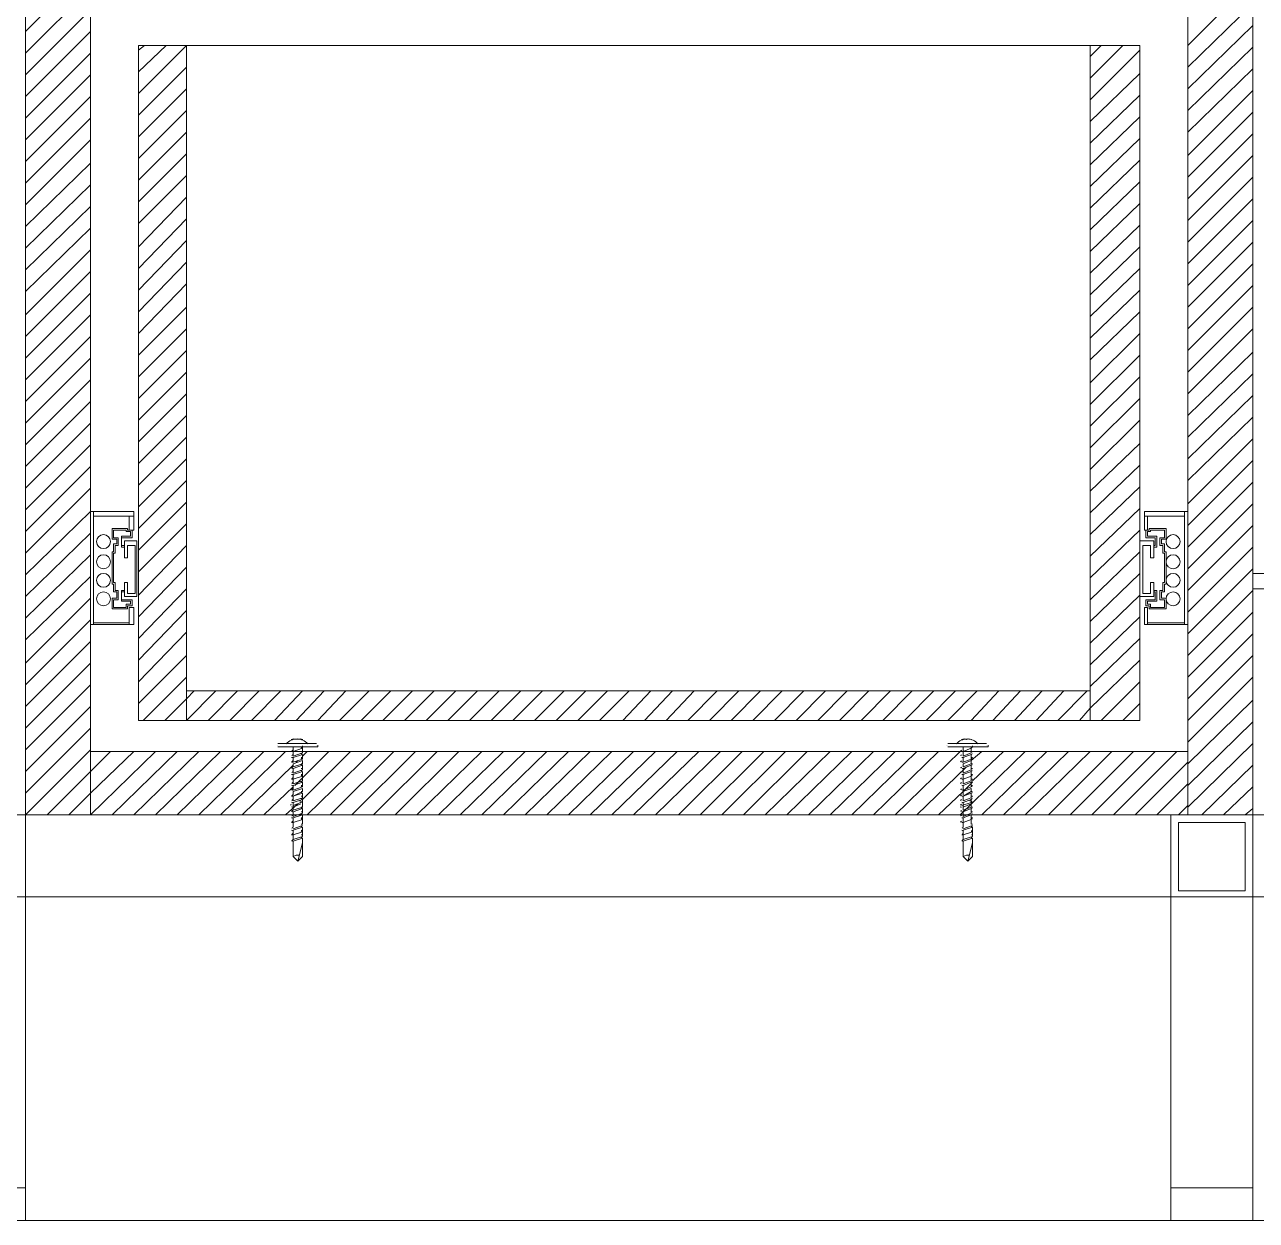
# Model space of a CAD drawing. Header units: inches. Extents: x 0.21 to 4.55, y 0.23 to 3.12.
# Drawn here: x 2.9919 to 3.373, y 0.8606 to 1.2304 of the extents above; entities that cross this region are included whole.
import ezdxf

# ---------------------------------------------------------------- set-up
doc = ezdxf.new("R2010")
doc.units = ezdxf.units.IN
doc.header["$MEASUREMENT"] = 0
for name, color, linetype in [('PDF_0', 7, 'Continuous'), ('PDF_1', 7, 'Continuous'), ('PDF_COTAS-01', 7, 'Continuous'), ('PDF_lineabase', 7, 'Continuous'), ('PDF_LINEAS COMPLEMENTARIAS', 7, 'Continuous'), ('PDF_PROYECCION 2', 7, 'Continuous')]:
    doc.layers.add(name, color=color, linetype=linetype)

msp = doc.modelspace()

# ---------------------------------------------------------------- linework, layer by layer
at = {"layer": 'PDF_0', "lineweight": 5}
for points in [[(2.966804400000001, 1.515561600000001), (2.966804400000001, 0.8605632000000003), (2.992180800000001, 0.8605632000000003), (2.992180800000001, 1.515561600000001)], [(3.371869200000001, 0.9606324000000004), (3.371869200000001, 0.9860088000000004), (3.371869200000001, 1.490185200000001)], [(3.0122904, 1.470075600000001), (3.0122904, 0.9860088000000004)], [(3.351759600000001, 0.9860088000000004), (3.351759600000001, 1.470075600000001)], [(3.041976000000001, 1.015215600000001), (3.041976000000001, 1.223972400000001), (3.027133200000001, 1.223972400000001), (3.027133200000001, 1.015215600000001), (3.336916800000001, 1.015215600000001), (3.336916800000001, 1.223972400000001), (3.321595200000001, 1.223972400000001)], [(3.321595200000001, 1.015215600000001), (3.321595200000001, 1.223972400000001), (3.041976000000001, 1.223972400000001)], [(3.041976000000001, 1.0243128), (3.321595200000001, 1.0243128)], [(3.0702252, 1.008033600000001), (3.082195200000001, 1.008033600000001)], [(3.082674000000001, 1.007554800000001), (3.082674000000001, 1.007076000000001), (3.0702252, 1.007076000000001)], [(3.0702252, 1.007554800000001), (3.0702252, 1.007554800000001)], [(3.0702252, 1.007554800000001), (3.0702252, 1.007554800000001)], [(3.0702252, 1.007554800000001), (3.0702252, 1.007554800000001)], [(3.075013200000001, 1.007076000000001), (3.075013200000001, 1.005639600000001), (3.075013200000001, 1.004203200000001)], [(3.077886, 1.007076000000001), (3.077886, 1.006597200000001), (3.077886, 1.005160800000001)], [(3.082195200000001, 1.007554800000001), (3.082195200000001, 1.007554800000001)], [(3.277066800000001, 1.007554800000001), (3.277066800000001, 1.007554800000001)], [(3.277545600000001, 1.008033600000001), (3.289515600000001, 1.008033600000001)], [(3.289994400000001, 1.007554800000001), (3.289994400000001, 1.007076000000001), (3.277545600000001, 1.007076000000001)], [(3.277545600000001, 1.007554800000001), (3.277545600000001, 1.007554800000001)], [(3.277545600000001, 1.007554800000001), (3.277545600000001, 1.007554800000001)], [(3.282333600000001, 1.007076000000001), (3.282333600000001, 1.005639600000001), (3.282333600000001, 1.004203200000001)], [(3.284727600000001, 1.007076000000001), (3.284727600000001, 1.006597200000001), (3.284727600000001, 1.005160800000001)], [(3.289515600000001, 1.007554800000001), (3.289515600000001, 1.007554800000001)], [(3.0122904, 1.005639600000001), (3.351759600000001, 1.005639600000001)], [(3.075013200000001, 1.003724400000001), (3.075013200000001, 1.002288000000001)], [(3.077886, 1.004682000000001), (3.077886, 1.003245600000001)], [(3.077886, 1.002766800000001), (3.077886, 1.001809200000001)], [(3.282333600000001, 1.003724400000001), (3.282333600000001, 1.002288000000001)], [(3.284727600000001, 1.004682000000001), (3.284727600000001, 1.003245600000001)], [(3.284727600000001, 1.002766800000001), (3.284727600000001, 1.001809200000001)], [(3.075013200000001, 1.001809200000001), (3.075013200000001, 1.000851600000001)], [(3.075013200000001, 1.000372800000001), (3.075013200000001, 0.9989364000000004)], [(3.075013200000001, 0.9955848000000004), (3.075013200000001, 0.9970212000000004), (3.075013200000001, 0.9984576000000004), (3.075013200000001, 0.9970212000000004)], [(3.077886, 1.001330400000001), (3.077886, 0.9998940000000004)], [(3.077886, 0.9965424000000004), (3.077886, 0.9979788000000004), (3.077886, 0.9994152000000004), (3.077886, 0.9979788000000004)], [(3.282333600000001, 1.001809200000001), (3.282333600000001, 1.000851600000001)], [(3.282333600000001, 1.000372800000001), (3.282333600000001, 0.9989364000000004)], [(3.282333600000001, 0.9955848000000004), (3.282333600000001, 0.9970212000000004), (3.282333600000001, 0.9984576000000004), (3.282333600000001, 0.9970212000000004)], [(3.284727600000001, 1.001330400000001), (3.284727600000001, 0.9998940000000004)], [(3.284727600000001, 0.9965424000000004), (3.284727600000001, 0.9979788000000004), (3.284727600000001, 0.9994152000000004), (3.284727600000001, 0.9979788000000004)], [(3.075013200000001, 0.9951060000000004), (3.075013200000001, 0.9936696000000004)], [(3.077886, 0.9960636000000004), (3.077886, 0.9946272000000004)], [(3.282333600000001, 0.9951060000000004), (3.282333600000001, 0.9936696000000004)], [(3.284727600000001, 0.9960636000000004), (3.284727600000001, 0.9946272000000004)], [(3.075013200000001, 0.9931908000000004), (3.075013200000001, 0.9922332000000004)], [(3.075013200000001, 0.9917544000000004), (3.075013200000001, 0.9903180000000004)], [(3.077886, 0.9941484000000004), (3.077886, 0.9931908000000004)], [(3.077886, 0.9927120000000004), (3.077886, 0.9912756000000004)], [(3.077886, 0.9907968000000004), (3.077886, 0.9893604000000004), (3.077886, 0.9884028000000004)], [(3.282333600000001, 0.9931908000000004), (3.282333600000001, 0.9922332000000004)], [(3.282333600000001, 0.9917544000000004), (3.282333600000001, 0.9903180000000004)], [(3.284727600000001, 0.9941484000000004), (3.284727600000001, 0.9931908000000004)], [(3.284727600000001, 0.9927120000000004), (3.284727600000001, 0.9912756000000004)], [(3.284727600000001, 0.9907968000000004), (3.284727600000001, 0.9893604000000004), (3.284727600000001, 0.9884028000000004)], [(3.075013200000001, 0.9898392000000004), (3.075013200000001, 0.9884028000000004), (3.075013200000001, 0.9874452000000004)], [(3.075013200000001, 0.9869664000000004), (3.075013200000001, 0.9855300000000004)], [(3.077886, 0.9879240000000004), (3.077886, 0.9864876000000004)], [(3.282333600000001, 0.9898392000000004), (3.282333600000001, 0.9884028000000004), (3.282333600000001, 0.9874452000000004)], [(3.282333600000001, 0.9869664000000004), (3.282333600000001, 0.9855300000000004)], [(3.284727600000001, 0.9879240000000004), (3.284727600000001, 0.9864876000000004)], [(2.992180800000001, 0.9860088000000004), (4.140822000000001, 0.9860088000000004)], [(3.075013200000001, 0.9850512000000003), (3.075013200000001, 0.9836148000000003), (3.075013200000001, 0.9821784000000003)], [(3.077886, 0.9860088000000004), (3.077886, 0.9845724000000003), (3.077886, 0.9831360000000003)], [(3.282333600000001, 0.9850512000000003), (3.282333600000001, 0.9836148000000003), (3.282333600000001, 0.9821784000000003)], [(3.284727600000001, 0.9860088000000004), (3.284727600000001, 0.9845724000000003), (3.284727600000001, 0.9831360000000003)], [(3.075013200000001, 0.9812208000000003), (3.075013200000001, 0.9797844000000004), (3.075013200000001, 0.9783480000000004)], [(3.077886, 0.9821784000000003), (3.077886, 0.9807420000000003), (3.077886, 0.9793056000000004)], [(3.282333600000001, 0.9812208000000003), (3.282333600000001, 0.9797844000000004), (3.282333600000001, 0.9783480000000004)], [(3.285206400000001, 0.9821784000000003), (3.285206400000001, 0.9807420000000003), (3.285206400000001, 0.9793056000000004)], [(3.075013200000001, 0.9778692000000004), (3.075013200000001, 0.9730812000000004)], [(3.077886, 0.9773904000000004), (3.076449600000001, 0.9716448000000004), (3.075013200000001, 0.9730812000000004), (3.0759708, 0.9735600000000004), (3.076928400000001, 0.9735600000000004)], [(3.077886, 0.9788268000000004), (3.077886, 0.9730812000000004), (3.076449600000001, 0.9716448000000004)], [(3.282333600000001, 0.9778692000000004), (3.282333600000001, 0.9730812000000004)], [(3.285206400000001, 0.9773904000000004), (3.283770000000001, 0.9716448000000004), (3.282333600000001, 0.9730812000000004), (3.283291200000001, 0.9735600000000004), (3.284248800000001, 0.9735600000000004)], [(3.285206400000001, 0.9788268000000004), (3.285206400000001, 0.9730812000000004), (3.283770000000001, 0.9716448000000004)], [(2.992180800000001, 0.9606324000000004), (3.346492800000001, 0.9606324000000004), (3.346492800000001, 0.8605632000000003)], [(4.140822000000001, 0.9606324000000004), (3.371869200000001, 0.9606324000000004), (3.371869200000001, 0.8605632000000003)], [(2.966804400000001, 0.8706180000000003), (2.992180800000001, 0.8706180000000003)], [(3.346492800000001, 0.8706180000000003), (3.371869200000001, 0.8706180000000003)], [(4.249988400000001, 0.8605632000000003), (2.8140672, 0.8605632000000003)]]:
    msp.add_lwpolyline(points, dxfattribs=at)
for centre, radius, start, end in [((3.076210197505387, 1.004921396441948), 0.00454860355811469, 42.37974641522968, 137.6202535830905), ((3.283530597505193, 1.004921396441359), 0.004548603558655563, 42.37974641906949, 137.6202535841435)]:
    msp.add_arc(centre, radius, start, end, dxfattribs=at)
at = {"layer": 'PDF_1', "lineweight": 5}
for points in [[(3.075013200000001, 1.007076000000001), (3.075013200000001, 1.007076000000001)], [(3.075013200000001, 1.007076000000001), (3.075013200000001, 1.007076000000001)], [(3.075013200000001, 1.007076000000001), (3.075013200000001, 1.007076000000001)], [(3.075013200000001, 1.005639600000001), (3.077886, 1.006597200000001), (3.075013200000001, 1.005639600000001)], [(3.282333600000001, 1.007076000000001), (3.282333600000001, 1.007076000000001)], [(3.282333600000001, 1.007076000000001), (3.282333600000001, 1.007076000000001)], [(3.282333600000001, 1.007076000000001), (3.282333600000001, 1.007076000000001)], [(3.282333600000001, 1.005639600000001), (3.284727600000001, 1.006597200000001), (3.282333600000001, 1.005639600000001)], [(3.074534400000001, 1.005639600000001), (3.074534400000001, 1.005639600000001)], [(3.074534400000001, 1.003724400000001), (3.074534400000001, 1.003724400000001)], [(3.074534400000001, 1.002288000000001), (3.074534400000001, 1.002288000000001)], [(3.077886, 1.005160800000001), (3.075013200000001, 1.004203200000001)], [(3.075013200000001, 1.001809200000001), (3.077886, 1.002766800000001)], [(3.077886, 1.005160800000001), (3.077886, 1.005160800000001)], [(3.077886, 1.003245600000001), (3.077886, 1.003245600000001)], [(3.281854800000001, 1.005639600000001), (3.281854800000001, 1.005639600000001)], [(3.281854800000001, 1.003724400000001), (3.281854800000001, 1.003724400000001)], [(3.281854800000001, 1.002288000000001), (3.281854800000001, 1.002288000000001)], [(3.284727600000001, 1.005160800000001), (3.282333600000001, 1.004203200000001)], [(3.282333600000001, 1.001809200000001), (3.284727600000001, 1.002766800000001)], [(3.285206400000001, 1.005160800000001), (3.285206400000001, 1.005160800000001)], [(3.285206400000001, 1.003245600000001), (3.285206400000001, 1.003245600000001)], [(3.074534400000001, 1.000372800000001), (3.074534400000001, 1.000372800000001)], [(3.074534400000001, 0.9984576000000004), (3.074534400000001, 0.9984576000000004)], [(3.074534400000001, 0.9984576000000004), (3.074534400000001, 0.9984576000000004)], [(3.077886, 1.001330400000001), (3.077886, 1.001330400000001)], [(3.077886, 0.9998940000000004), (3.077886, 0.9998940000000004)], [(3.077886, 0.9998940000000004), (3.077886, 0.9998940000000004)], [(3.281854800000001, 1.000372800000001), (3.281854800000001, 1.000372800000001)], [(3.281854800000001, 0.9984576000000004), (3.281854800000001, 0.9984576000000004)], [(3.281854800000001, 0.9984576000000004), (3.281854800000001, 0.9984576000000004)], [(3.285206400000001, 1.001330400000001), (3.285206400000001, 1.001330400000001)], [(3.285206400000001, 0.9998940000000004), (3.285206400000001, 0.9998940000000004)], [(3.285206400000001, 0.9998940000000004), (3.285206400000001, 0.9998940000000004)], [(3.074534400000001, 0.9970212000000004), (3.074534400000001, 0.9970212000000004)], [(3.074534400000001, 0.9951060000000004), (3.074534400000001, 0.9951060000000004)], [(3.075013200000001, 0.9970212000000004), (3.077886, 0.9979788000000004), (3.075013200000001, 0.9970212000000004)], [(3.077886, 0.9965424000000004), (3.075013200000001, 0.9955848000000004)], [(3.077886, 0.9979788000000004), (3.077886, 0.9979788000000004)], [(3.077886, 0.9965424000000004), (3.077886, 0.9965424000000004)], [(3.077886, 0.9946272000000004), (3.077886, 0.9946272000000004)], [(3.281854800000001, 0.9970212000000004), (3.281854800000001, 0.9970212000000004)], [(3.281854800000001, 0.9951060000000004), (3.281854800000001, 0.9951060000000004)], [(3.282333600000001, 0.9970212000000004), (3.284727600000001, 0.9979788000000004), (3.282333600000001, 0.9970212000000004)], [(3.284727600000001, 0.9965424000000004), (3.282333600000001, 0.9955848000000004)], [(3.285206400000001, 0.9979788000000004), (3.285206400000001, 0.9979788000000004)], [(3.285206400000001, 0.9965424000000004), (3.285206400000001, 0.9965424000000004)], [(3.285206400000001, 0.9946272000000004), (3.285206400000001, 0.9946272000000004)], [(3.074534400000001, 0.9936696000000004), (3.074534400000001, 0.9936696000000004)], [(3.074534400000001, 0.9917544000000004), (3.074534400000001, 0.9917544000000004)], [(3.075013200000001, 0.9931908000000004), (3.077886, 0.9941484000000004)], [(3.077886, 0.9912756000000004), (3.075013200000001, 0.9903180000000004)], [(3.077886, 0.9927120000000004), (3.077886, 0.9927120000000004)], [(3.077886, 0.9912756000000004), (3.077886, 0.9912756000000004)], [(3.281854800000001, 0.9936696000000004), (3.281854800000001, 0.9936696000000004)], [(3.281854800000001, 0.9917544000000004), (3.281854800000001, 0.9917544000000004)], [(3.282333600000001, 0.9931908000000004), (3.284727600000001, 0.9941484000000004)], [(3.284727600000001, 0.9912756000000004), (3.282333600000001, 0.9903180000000004)], [(3.285206400000001, 0.9927120000000004), (3.285206400000001, 0.9927120000000004)], [(3.285206400000001, 0.9912756000000004), (3.285206400000001, 0.9912756000000004)], [(3.074534400000001, 0.9898392000000004), (3.074534400000001, 0.9898392000000004)], [(3.074534400000001, 0.9888816000000004), (3.074534400000001, 0.9888816000000004)], [(3.074534400000001, 0.9869664000000004), (3.074534400000001, 0.9869664000000004)], [(3.077886, 0.9898392000000004), (3.077886, 0.9898392000000004)], [(3.077886, 0.9879240000000004), (3.077886, 0.9879240000000004)], [(3.281854800000001, 0.9898392000000004), (3.281854800000001, 0.9898392000000004)], [(3.281854800000001, 0.9888816000000004), (3.281854800000001, 0.9888816000000004)], [(3.281854800000001, 0.9869664000000004), (3.281854800000001, 0.9869664000000004)], [(3.282333600000001, 0.9884028000000004), (3.284727600000001, 0.9893604000000004)], [(3.285206400000001, 0.9898392000000004), (3.285206400000001, 0.9898392000000004)], [(3.285206400000001, 0.9879240000000004), (3.285206400000001, 0.9879240000000004)], [(3.074534400000001, 0.9850512000000003), (3.074534400000001, 0.9850512000000003)], [(3.074534400000001, 0.9836148000000003), (3.074534400000001, 0.9836148000000003)], [(3.077886, 0.9864876000000004), (3.075013200000001, 0.9855300000000004)], [(3.075013200000001, 0.9836148000000003), (3.077886, 0.9845724000000003), (3.075013200000001, 0.9836148000000003)], [(3.077886, 0.9864876000000004), (3.077886, 0.9864876000000004)], [(3.077886, 0.9845724000000003), (3.077886, 0.9845724000000003)], [(3.281854800000001, 0.9850512000000003), (3.281854800000001, 0.9850512000000003)], [(3.281854800000001, 0.9836148000000003), (3.281854800000001, 0.9836148000000003)], [(3.284727600000001, 0.9864876000000004), (3.282333600000001, 0.9855300000000004)], [(3.282333600000001, 0.9836148000000003), (3.284727600000001, 0.9845724000000003), (3.282333600000001, 0.9836148000000003)], [(3.285206400000001, 0.9864876000000004), (3.285206400000001, 0.9864876000000004)], [(3.285206400000001, 0.9845724000000003), (3.285206400000001, 0.9845724000000003)], [(3.077886, 0.9826572000000003), (3.075013200000001, 0.9816996000000003)], [(3.075013200000001, 0.9812208000000003), (3.075013200000001, 0.9812208000000003)], [(3.075013200000001, 0.9797844000000004), (3.077886, 0.9807420000000003), (3.075013200000001, 0.9797844000000004)], [(3.075013200000001, 0.9797844000000004), (3.075013200000001, 0.9797844000000004)], [(3.077886, 0.9826572000000003), (3.077886, 0.9826572000000003)], [(3.077886, 0.9807420000000003), (3.077886, 0.9807420000000003)], [(3.077886, 0.9793056000000004), (3.077886, 0.9793056000000004)], [(3.281854800000001, 0.9812208000000003), (3.281854800000001, 0.9812208000000003)], [(3.281854800000001, 0.9797844000000004), (3.281854800000001, 0.9797844000000004)], [(3.285206400000001, 0.9826572000000003), (3.282333600000001, 0.9816996000000003)], [(3.282333600000001, 0.9797844000000004), (3.285206400000001, 0.9807420000000003), (3.282333600000001, 0.9797844000000004)], [(3.285206400000001, 0.9826572000000003), (3.285206400000001, 0.9826572000000003)], [(3.285206400000001, 0.9807420000000003), (3.285206400000001, 0.9807420000000003)], [(3.285206400000001, 0.9793056000000004), (3.285206400000001, 0.9793056000000004)], [(3.075013200000001, 0.9778692000000004), (3.075013200000001, 0.9778692000000004)], [(3.281854800000001, 0.9778692000000004), (3.281854800000001, 0.9778692000000004)]]:
    msp.add_lwpolyline(points, dxfattribs=at)
for points in [[(3.074520730260001, 1.003770465348, 0.1449943820013083), (3.075013200000001, 1.003724400000001), (3.077886, 1.004682000000001)], [(3.077886, 1.003245600000001), (3.075013200000001, 1.002288000000001, -0.1449943830602819), (3.074520730260001, 1.002334065348)], [(3.281841130260001, 1.003770465348, 0.1449943828278449), (3.282333600000001, 1.003724400000001), (3.284727600000001, 1.004682000000001, 0.1437283689716061), (3.285093273924203, 1.005013291295871)], [(3.285093273924145, 1.003576891295909, -0.1437283686077507), (3.284727600000001, 1.003245600000001), (3.282333600000001, 1.002288000000001, -0.1449943823709954), (3.281841130260001, 1.002334065348)], [(3.074520730260001, 1.000418865348, 0.1449943824510689), (3.075013200000001, 1.000372800000001), (3.077886, 1.001330400000001)], [(3.077492804652133, 1.001792537759401, -0.1449943814689386), (3.077886, 1.001809200000001), (3.075013200000001, 1.000851600000001, 0.1437283695604366), (3.074647526075744, 1.000520308704165)], [(3.281841130260001, 1.000418865348, 0.1449943817613353), (3.282333600000001, 1.000372800000001), (3.284727600000001, 1.001330400000001, 0.1437283696398159), (3.285093273923897, 1.001661691296067)], [(3.285220069740001, 1.001763134652, 0.1449943821581967), (3.284727600000001, 1.001809200000001), (3.282333600000001, 1.000851600000001)], [(3.074520730260001, 0.9951520653480004, 0.1449943822907771), (3.075013200000001, 0.9951060000000004), (3.077886, 0.9960636000000004)], [(3.077886, 0.9946272000000004), (3.075013200000001, 0.9936696000000004, -0.1449943818339496), (3.074520730260001, 0.9937156653480005)], [(3.281841130260001, 0.9951520653480004, 0.1449943816012893), (3.282333600000001, 0.9951060000000004), (3.284727600000001, 0.9960636000000004, 0.1437283698082389), (3.285093273923865, 0.9963948912960874)], [(3.285093273923809, 0.9949584912961231, -0.1437283694385623), (3.284727600000001, 0.9946272000000004), (3.282333600000001, 0.9936696000000004, -0.1449943811440213), (3.281841130260001, 0.9937156653480005)], [(3.074520730260001, 0.9898852653480004, 0.1449943821309161), (3.075013200000001, 0.9898392000000004), (3.077886, 0.9907968000000004)], [(3.077492804652107, 0.9931741377595211, -0.1449943826952695), (3.077886, 0.9931908000000004), (3.075013200000001, 0.9917544000000004), (3.077886, 0.9927120000000004)], [(3.281841130260001, 0.9898852653480004, 0.1449943814414249), (3.282333600000001, 0.9898392000000004), (3.284727600000001, 0.9907968000000004, 0.1437283684517339), (3.285093273924353, 0.9911280912957753)], [(3.285220069740001, 0.9931447346520004, 0.1449943833851985), (3.284727600000001, 0.9931908000000004), (3.282333600000001, 0.9917544000000004), (3.284727600000001, 0.9927120000000004, 0.143728370473323), (3.285093273924601, 0.9930432912956164)], [(3.074520730260001, 0.9884488653480004, 0.1449943816740852), (3.075013200000001, 0.9884028000000004), (3.077407200000001, 0.9893604000000004)], [(3.074520730260001, 0.9870124653480005, 0.1449943827326271), (3.075013200000001, 0.9869664000000004), (3.077886, 0.9879240000000004)], [(3.077492804652107, 0.9883861377595207, -0.1449943811873696), (3.077886, 0.9884028000000004), (3.075013200000001, 0.9874452000000004, 0.1437283699571133), (3.074647526076608, 0.9871139087036123)], [(3.077772873924109, 0.9901704912959312, -0.143728369101771), (3.077407200000001, 0.9898392000000004), (3.075013200000001, 0.9888816000000004)], [(3.281841130260001, 0.9870124653480005, 0.1449943820435934), (3.282333600000001, 0.9869664000000004), (3.284727600000001, 0.9879240000000004, 0.1437283707683765), (3.285093273924241, 0.988255291295847)], [(3.285093273923968, 0.9901704912960212, -0.1437283712617577), (3.284727600000001, 0.9898392000000004), (3.281854800000001, 0.9888816000000004)], [(3.285220069740001, 0.9883567346520005, 0.1449943818768514), (3.284727600000001, 0.9884028000000004), (3.282333600000001, 0.9874452000000004)], [(3.074520730260001, 0.9850972653480005, 0.1449943821234432), (3.075013200000001, 0.9850512000000003), (3.077886, 0.9860088000000004)], [(3.281841130260001, 0.9850972653480005, 0.1449943829502257), (3.282333600000001, 0.9850512000000003), (3.284727600000001, 0.9860088000000004, 0.1437283687467461), (3.285093273923992, 0.9863400912960062)], [(3.074520730260001, 0.9812668653480004, 0.144994380904599), (3.075013200000001, 0.9812208000000003), (3.077886, 0.9821784000000003)], [(3.077886, 0.9793056000000004), (3.075013200000001, 0.9783480000000004, 0.1437283692436183), (3.074647526075557, 0.9780167087042845)], [(3.281841130260001, 0.9812668653480004, 0.1449943832467508), (3.282333600000001, 0.9812208000000003), (3.285206400000001, 0.9821784000000003)], [(3.285206400000001, 0.9793056000000004), (3.282333600000001, 0.9783480000000004, 0.1437283686119809), (3.281967926075946, 0.9780167087040356)], [(3.074520730260001, 0.9779152653480004, 0.1449943828697799), (3.075013200000001, 0.9778692000000004), (3.077886, 0.9788268000000004)], [(3.281841130260001, 0.9779152653480004, 0.1449943821805059), (3.282333600000001, 0.9778692000000004), (3.285206400000001, 0.9788268000000004)]]:
    msp.add_lwpolyline(points, format="xyb", dxfattribs=at)
for points in [[(3.074520730260001, 0.9985036653480004, 0.1449943818414291), (3.074927595348047, 0.9984742622397893, -0.1449943818414291)], [(3.074952646164001, 0.9993495613080003, 0.1437283684022393), (3.074647526076208, 0.9990839087038679, -0.1437283684022393)], [(3.077467753836001, 0.9994808386920004, 0.1437283685116709), (3.07777287392378, 0.9997464912961417, -0.1437283685116709)], [(3.077899669740001, 1.000326734652, 0.1449943819262166), (3.077492804651974, 1.000356137760126, -0.1449943819262166)], [(3.281794246164001, 0.9993495613080003, 0.1437283690215993), (3.281489126075702, 0.9990839087041915, -0.1437283690215993)], [(3.281841130260001, 0.9985036653480004, 0.1449943826679879), (3.282247995348053, 0.9984742622397628, -0.1449943826679879)], [(3.284788153836001, 0.9994808386920004, 0.1437283691432319), (3.28509327392417, 0.9997464912958921, -0.1437283691432319)], [(3.285220069740001, 1.000326734652, 0.144994381099677), (3.28481320465198, 1.000356137760098, -0.144994381099677)]]:
    msp.add_lwpolyline(points, format="xyb", close=True, dxfattribs=at)
for points in [[(3.075013200000001, 0.9989364000000004), (3.077886, 0.9998940000000004)], [(3.077886, 0.9994152000000004), (3.075013200000001, 0.9984576000000004)], [(3.282333600000001, 0.9989364000000004), (3.284727600000001, 0.9998940000000004)], [(3.284727600000001, 0.9994152000000004), (3.282333600000001, 0.9984576000000004)]]:
    msp.add_lwpolyline(points, close=True, dxfattribs=at)
for centre, radius, start, end in [((3.075252599999912, 1.006836556005913), 0.002633442797177076, 71.3400284872021, 108.6599715091363), ((3.075252614723361, 1.005400175118871), 0.000718226893709524, 114.6864071549936, 147.4024697418829), ((3.077167799999956, 1.006836556005913), 0.002633442797163009, 71.34002848810836, 108.6599715100425), ((3.077167804008504, 1.007315399519173), 0.000718196026287914, 294.6858943902154, 359.2750324067762), ((3.282094214726366, 1.005400175115464), 0.000718226898059125, 114.6864072592666, 147.4024696420769), ((3.282573000000113, 1.006836556005913), 0.002633442797112853, 71.34002849133977, 108.6599715132739), ((3.284009399999751, 1.006836556004308), 0.002633442798749227, 71.34002849505138, 108.659971494641), ((3.284488204006651, 1.007315399520554), 0.0007181960283167664, 294.6858944785692, 359.2750322984919), ((3.074773793961373, 1.006357734221701), 0.0007181349510706174, 249.3664212108008, 282.3667088848543), ((3.075252614727916, 1.003963775115122), 0.000718226899018088, 114.686407360295, 147.4024696857315), ((3.075252614725066, 1.002048575115929), 0.0007182268970947498, 114.686407180583, 147.4024696174557), ((3.077167785271408, 1.0054002248858), 0.0007182269001375995, 294.6864073787037, 327.4024696529511), ((3.077167785280161, 1.003963824875578), 0.0007182268871948621, 294.6864070848437, 327.4024699637471), ((3.077646606038915, 1.004921465774083), 0.0007181349549161363, 69.36642135067271, 102.3667088350576), ((3.077646606039567, 1.003006265777063), 0.000718134951897506, 69.3664213155645, 102.3667089367848), ((3.282094214720892, 1.003963775123236), 0.0007182268887112814, 114.6864071214108, 147.4024699291315), ((3.282094214723885, 1.002048575119003), 0.000718226893807971, 114.6864071973141, 147.402469773245), ((3.282094193959499, 1.006357734210205), 0.0007181349396511574, 249.3664210275407, 282.3667092273801), ((3.28496700603975, 1.004921465784975), 0.0007181349444283987, 69.36642110688747, 102.3667090863359), ((3.284967006038775, 1.003006265780543), 0.0007181349489195084, 69.36642115863243, 102.3667089345765), ((3.077167785273123, 1.002048624882866), 0.0007182268967559598, 294.686407352125, 327.4024697763913), ((3.077646606039731, 0.9977394657853724), 0.0007181349440634243, 69.36642109425698, 102.3667090916007), ((3.282094214726878, 1.000133375114771), 0.0007182268989032483, 114.6864072732691, 147.4024696174629), ((3.284967006039485, 0.9977394657812859), 0.0007181349479744935, 69.36642119077999, 102.3667090026003), ((3.074773793960512, 0.9977393342127984), 0.0007181349424357554, 249.3664210247624, 282.3667091040464), ((3.075252614721382, 0.9967817751217297), 0.0007182268902851983, 114.68640710682, 147.4024698489945), ((3.075252614725922, 0.9953453751180079), 0.0007182268955629597, 114.6864073118863, 147.4024697939734), ((3.077167785274814, 0.9986970248799528), 0.0007182268934025943, 294.6864073266149, 327.4024698995116), ((3.077167785279474, 0.9967818248771524), 0.0007182268889121074, 294.6864070821918, 327.4024698874754), ((3.077167785273986, 0.9953454248849516), 0.0007182268982904315, 294.6864072200996, 327.4024695991504), ((3.077646606039136, 0.9963030657801568), 0.0007181349491540617, 69.36642119645903, 102.3667089561063), ((3.077646606039788, 0.994387865783137), 0.0007181349461354312, 69.36642116135081, 102.3667090578334), ((3.282094214724388, 0.9967817751183237), 0.0007182268946350692, 114.6864072111611, 147.4024697492342), ((3.282094214723085, 0.9953453751196406), 0.0007182268928942997, 114.6864071605962, 147.4024697817458), ((3.282094193960265, 0.9977393342087117), 0.0007181349385241126, 249.3664209283357, 282.3667091931525), ((3.284488185273316, 0.9986970248845907), 0.0007182268982421803, 294.6864072806661, 327.4024696521889), ((3.284967006038345, 0.99630306578364), 0.0007181349461729985, 69.36642103947271, 102.3667089539857), ((3.284967006038996, 0.994387865786618), 0.0007181349431566027, 69.36642100439377, 102.3667090556403), ((3.074773793961222, 0.9924725342135431), 0.0007181349433827431, 249.3664209927498, 282.3667090360481), ((3.07525261472308, 0.993430175118802), 0.0007182268936543589, 114.6864071323357, 147.4024697251979), ((3.075252614727736, 0.991514975115999), 0.0007182268981460693, 114.6864073764411, 147.402469736914), ((3.075252614720591, 0.9900785751223534), 0.0007182268893879631, 114.6864070702403, 147.4024698569029), ((3.077167785271147, 0.9934302248857496), 0.0007182269002012645, 294.6864073992953, 327.4024696675311), ((3.077167785274151, 0.9915150248815067), 0.0007182268950912628, 294.6864073229055, 327.4024698235822), ((3.077646606039846, 0.9910362657809015), 0.0007181349482071253, 69.36642122851097, 102.3667090241353), ((3.282094214726086, 0.993430175115396), 0.0007182268980042299, 114.6864072366768, 147.4024696254376), ((3.2820942147249, 0.9915149751176316), 0.0007182268954777803, 114.6864072252154, 147.4024697247246), ((3.282094214723596, 0.9900785751189485), 0.0007182268937364544, 114.6864071745539, 147.402469757179), ((3.28209419396043, 0.9924725342170241), 0.0007181349463614152, 249.36642114974, 282.3667090382759), ((3.284967006039054, 0.9910362657843825), 0.0007181349452282967, 69.36642107155394, 102.3667090219422), ((3.074773814725444, 0.9886421751170664), 0.0007182268962185448, 114.6864072458152, 147.4024697101178), ((3.077167806040152, 0.9895998657941357), 0.0007181349357139378, 69.3664208792728, 102.3667092741181), ((3.077167785277392, 0.9886422248791048), 0.0007182268915553253, 294.6864071680146, 327.4024698457184), ((3.077646606038763, 0.986248265781017), 0.000718134948480494, 69.36642114442124, 102.366708941733), ((3.281615393960306, 0.9891209342182588), 0.0007181349474730755, 249.3664211937375, 282.3667090268693), ((3.282094214722294, 0.9886421751202643), 0.0007182268919971655, 114.6864071240127, 147.4024697896467), ((3.282094214721107, 0.9867269751224998), 0.0007182268894700586, 114.6864071124585, 147.402469888884), ((3.284488206040466, 0.9895998657825613), 0.0007181349464350876, 69.36642122816518, 102.3667091008472), ((3.284967006040143, 0.9862482657843411), 0.0007181349448830711, 69.36642115405283, 102.3667091061328), ((3.074773793960197, 0.984332934211422), 0.0007181349410364336, 249.3664210096419, 282.3667091521713), ((3.075252614726828, 0.9852905751157028), 0.0007182268980358093, 114.6864073007493, 147.402469677984), ((3.075252614725641, 0.9833753751179384), 0.0007182268955087024, 114.686407289195, 147.4024697772213), ((3.07716778527621, 0.9867270248813431), 0.0007182268940830993, 294.6864071791545, 327.4024697461037), ((3.077167785274908, 0.9852906248826621), 0.0007182268958252128, 294.686407229592, 327.4024697134271), ((3.077646606039415, 0.9843330657839949), 0.0007181349454639416, 69.36642110937545, 102.3667090434222), ((3.077646606038441, 0.9824178657795655), 0.0007181349499526076, 69.3664211611606, 102.3667088918027), ((3.282094214719804, 0.9852905751238168), 0.0007182268877293899, 114.6864070618899, 147.4024699213881), ((3.282094214722805, 0.9833753751195722), 0.0007182268928394047, 114.6864071380064, 147.4024697651065), ((3.282094193961032, 0.9843329342223126), 0.0007181349515226628, 249.3664212534954, 282.366708901016), ((3.28448818527592, 0.9852906248793579), 0.00071822689240017, 294.6864072662873, 327.4024698919749), ((3.284967006040795, 0.9843330657873213), 0.0007181349418644407, 69.36642111894463, 102.3667092078599), ((3.284967006038193, 0.98241786577548), 0.0007181349538630548, 69.3664212575892, 102.3667088027501), ((3.074773793961501, 0.9805025342173812), 0.0007181349470731237, 249.3664210798033, 282.3667089486958), ((3.075252614718611, 0.9814601751252139), 0.0007182268859623423, 114.6864070220752, 147.4024699640775), ((3.075252614727456, 0.9795449751159294), 0.0007182268980921831, 114.6864073538142, 147.4024697202001), ((3.077167785278031, 0.9828966248793396), 0.0007182268915017795, 294.6864071138712, 327.402469802473), ((3.077167785276729, 0.9814602248806586), 0.0007182268932440948, 294.6864071643014, 327.4024697697815), ((3.077646606039093, 0.9805026657825435), 0.0007181349469357435, 69.36642112610545, 102.3667089934976), ((3.077646606038498, 0.9790662657773278), 0.0007181349520266927, 69.36642122831688, 102.3667088579974), ((3.282094193959082, 0.9805025342134494), 0.0007181349425409128, 249.366421149906, 282.3667092044308), ((3.282573014725491, 0.9814601751168917), 0.0007182268963971688, 114.6864072434372, 147.4024697004155), ((3.282573014718462, 0.979544975124166), 0.0007182268868517165, 114.686406976284, 147.4024698872045), ((3.284488185274851, 0.9828966248825133), 0.0007182268957135947, 294.6864072386367, 327.4024697258495), ((3.284488185273548, 0.9814602248838302), 0.0007182268974543642, 294.6864072892016, 327.4024696933378), ((3.284967006038846, 0.980502665778458), 0.0007181349508460341, 69.36642122256721, 102.3667089044796), ((3.284967006037706, 0.97906626578081), 0.0007181349490465646, 69.36642107135864, 102.3667088558598), ((3.077167785279734, 0.9795450248764168), 0.0007182268881350172, 294.6864070878387, 327.4024699257314), ((3.284488185272362, 0.9795450248860658), 0.0007182268999809992, 294.6864073006952, 327.4024695940698)]:
    msp.add_arc(centre, radius, start, end, dxfattribs=at)
at = {"layer": 'PDF_COTAS-01', "lineweight": 5}
for points in [[(2.992180800000001, 1.228281600000001), (3.0122904, 1.248391200000001)], [(3.351759600000001, 1.223972400000001), (3.371869200000001, 1.244082000000001)], [(2.992180800000001, 1.221578400000001), (3.0122904, 1.241688000000001)], [(2.992180800000001, 1.214875200000001), (3.0122904, 1.234984800000001)], [(3.351759600000001, 1.2172692), (3.371869200000001, 1.236900000000001)], [(2.992180800000001, 1.208172000000001), (3.0122904, 1.228281600000001)], [(3.351759600000001, 1.210566000000001), (3.371869200000001, 1.230196800000001)], [(3.027133200000001, 1.222536000000001), (3.029048400000001, 1.223972400000001)], [(3.027133200000001, 1.2158328), (3.035751600000001, 1.223972400000001)], [(3.027133200000001, 1.209129600000001), (3.041976000000001, 1.223972400000001)], [(3.321595200000001, 1.220620800000001), (3.324946800000001, 1.223972400000001)], [(3.321595200000001, 1.213917600000001), (3.331650000000001, 1.223972400000001)], [(3.351759600000001, 1.203862800000001), (3.371869200000001, 1.223493600000001)], [(2.992180800000001, 1.201468800000001), (3.0122904, 1.221578400000001)], [(3.321595200000001, 1.207214400000001), (3.336916800000001, 1.222536000000001)], [(3.027133200000001, 1.202426400000001), (3.041976000000001, 1.2172692)], [(3.351759600000001, 1.197159600000001), (3.371869200000001, 1.2167904)], [(2.992180800000001, 1.194765600000001), (3.0122904, 1.214875200000001)], [(3.321595200000001, 1.200511200000001), (3.336916800000001, 1.215354)], [(2.992180800000001, 1.188062400000001), (3.0122904, 1.208172000000001)], [(3.027133200000001, 1.195723200000001), (3.041976000000001, 1.210566000000001)], [(3.321595200000001, 1.193808000000001), (3.336916800000001, 1.208650800000001)], [(3.351759600000001, 1.189977600000001), (3.371869200000001, 1.210087200000001)], [(2.992180800000001, 1.181359200000001), (3.0122904, 1.201468800000001)], [(3.027133200000001, 1.189020000000001), (3.041976000000001, 1.203862800000001)], [(3.321595200000001, 1.187104800000001), (3.336916800000001, 1.201947600000001)], [(3.351759600000001, 1.183274400000001), (3.371869200000001, 1.203384000000001)], [(3.027133200000001, 1.182316800000001), (3.041976000000001, 1.197159600000001)], [(3.351759600000001, 1.176571200000001), (3.371869200000001, 1.196680800000001)], [(2.992180800000001, 1.174656000000001), (3.0122904, 1.194765600000001)], [(3.321595200000001, 1.180401600000001), (3.336916800000001, 1.195244400000001)], [(3.027133200000001, 1.175613600000001), (3.041976000000001, 1.190456400000001)], [(3.351759600000001, 1.169868000000001), (3.371869200000001, 1.189977600000001)], [(2.992180800000001, 1.167952800000001), (3.0122904, 1.187583600000001)], [(3.321595200000001, 1.173698400000001), (3.336916800000001, 1.188541200000001)], [(3.027133200000001, 1.168910400000001), (3.041976000000001, 1.183753200000001)], [(3.321595200000001, 1.166995200000001), (3.336916800000001, 1.181838000000001)], [(3.351759600000001, 1.163164800000001), (3.371869200000001, 1.183274400000001)], [(2.992180800000001, 1.161249600000001), (3.0122904, 1.180880400000001)], [(2.992180800000001, 1.154546400000001), (3.0122904, 1.174177200000001)], [(3.027133200000001, 1.161728400000001), (3.041976000000001, 1.177050000000001)], [(3.321595200000001, 1.160292000000001), (3.336916800000001, 1.175134800000001)], [(3.351759600000001, 1.156461600000001), (3.371869200000001, 1.176571200000001)], [(3.027133200000001, 1.155025200000001), (3.041976000000001, 1.170346800000001)], [(3.351759600000001, 1.149758400000001), (3.371869200000001, 1.169868000000001)], [(2.992180800000001, 1.147843200000001), (3.0122904, 1.167474000000001)], [(3.321595200000001, 1.153588800000001), (3.336916800000001, 1.168431600000001)], [(3.027133200000001, 1.148322000000001), (3.041976000000001, 1.163643600000001)], [(3.351759600000001, 1.1430552), (3.371869200000001, 1.163164800000001)], [(2.992180800000001, 1.1406612), (3.0122904, 1.160770800000001)], [(3.321595200000001, 1.146885600000001), (3.336916800000001, 1.161728400000001)], [(3.027133200000001, 1.1416188), (3.041976000000001, 1.156940400000001)], [(3.321595200000001, 1.1401824), (3.336916800000001, 1.155025200000001)], [(3.351759600000001, 1.136352), (3.371869200000001, 1.156461600000001)], [(2.992180800000001, 1.133958), (3.0122904, 1.154067600000001)], [(2.992180800000001, 1.127254800000001), (3.0122904, 1.147364400000001)], [(3.027133200000001, 1.1349156), (3.041976000000001, 1.150237200000001)], [(3.321595200000001, 1.1334792), (3.336916800000001, 1.148322000000001)], [(3.351759600000001, 1.129648800000001), (3.371869200000001, 1.149758400000001)], [(2.992180800000001, 1.120551600000001), (3.0122904, 1.1406612)], [(3.027133200000001, 1.128212400000001), (3.041976000000001, 1.1430552)], [(3.321595200000001, 1.126776000000001), (3.336916800000001, 1.1416188)], [(3.351759600000001, 1.122945600000001), (3.371869200000001, 1.1430552)], [(3.027133200000001, 1.121509200000001), (3.041976000000001, 1.136352)], [(3.351759600000001, 1.116242400000001), (3.371869200000001, 1.136352)], [(2.992180800000001, 1.113848400000001), (3.0122904, 1.133958)], [(3.321595200000001, 1.119594000000001), (3.336916800000001, 1.1349156)], [(3.027133200000001, 1.114806000000001), (3.041976000000001, 1.129648800000001)], [(3.321595200000001, 1.112890800000001), (3.336916800000001, 1.128212400000001)], [(3.351759600000001, 1.109539200000001), (3.371869200000001, 1.129170000000001)], [(2.992180800000001, 1.107145200000001), (3.0122904, 1.127254800000001)], [(2.992180800000001, 1.100442000000001), (3.0122904, 1.120551600000001)], [(3.027133200000001, 1.108102800000001), (3.041976000000001, 1.122945600000001)], [(3.321595200000001, 1.106187600000001), (3.336916800000001, 1.121509200000001)], [(3.351759600000001, 1.102836000000001), (3.371869200000001, 1.122466800000001)], [(2.992180800000001, 1.093738800000001), (3.0122904, 1.113848400000001)], [(3.027133200000001, 1.101399600000001), (3.041976000000001, 1.116242400000001)], [(3.321595200000001, 1.099484400000001), (3.336916800000001, 1.114806000000001)], [(3.351759600000001, 1.096132800000001), (3.371869200000001, 1.115763600000001)], [(3.027133200000001, 1.094696400000001), (3.041976000000001, 1.109539200000001)], [(3.351759600000001, 1.089429600000001), (3.371869200000001, 1.109060400000001)], [(2.992180800000001, 1.087035600000001), (3.0122904, 1.107145200000001)], [(3.321595200000001, 1.092781200000001), (3.336916800000001, 1.108102800000001)], [(3.027133200000001, 1.087993200000001), (3.041976000000001, 1.102836000000001)], [(3.351759600000001, 1.082247600000001), (3.371869200000001, 1.102357200000001)], [(2.992180800000001, 1.080332400000001), (3.0122904, 1.100442000000001)], [(3.321595200000001, 1.086078000000001), (3.336916800000001, 1.100920800000001)], [(2.992180800000001, 1.073629200000001), (3.0122904, 1.093738800000001)], [(3.027133200000001, 1.081290000000001), (3.041976000000001, 1.096132800000001)], [(3.321595200000001, 1.079374800000001), (3.336916800000001, 1.094217600000001)], [(3.351759600000001, 1.075544400000001), (3.371869200000001, 1.095654000000001)], [(2.992180800000001, 1.066926), (3.0122904, 1.087035600000001)], [(3.027133200000001, 1.074586800000001), (3.041976000000001, 1.089429600000001)], [(3.321595200000001, 1.072671600000001), (3.336916800000001, 1.087514400000001)], [(3.351759600000001, 1.0688412), (3.371869200000001, 1.088950800000001)], [(3.027133200000001, 1.0678836), (3.041976000000001, 1.082726400000001)], [(3.351759600000001, 1.062138), (3.371869200000001, 1.082247600000001)], [(2.992180800000001, 1.0602228), (3.0122904, 1.079853600000001)], [(3.321595200000001, 1.0659684), (3.336916800000001, 1.080811200000001)], [(3.027133200000001, 1.0611804), (3.041976000000001, 1.076023200000001)], [(3.351759600000001, 1.0554348), (3.371869200000001, 1.075544400000001)], [(2.992180800000001, 1.0535196), (3.0122904, 1.073150400000001)], [(3.321595200000001, 1.0592652), (3.336916800000001, 1.074108000000001)], [(3.027133200000001, 1.0539984), (3.041976000000001, 1.06932)], [(3.321595200000001, 1.052562), (3.336916800000001, 1.0674048)], [(3.351759600000001, 1.0487316), (3.371869200000001, 1.0688412)], [(2.992180800000001, 1.0468164), (3.0122904, 1.0664472)], [(2.992180800000001, 1.0401132), (3.0122904, 1.059744)], [(3.027133200000001, 1.0472952), (3.041976000000001, 1.0626168)], [(3.321595200000001, 1.0458588), (3.336916800000001, 1.0607016)], [(3.351759600000001, 1.0420284), (3.371869200000001, 1.062138)], [(3.027133200000001, 1.040592), (3.041976000000001, 1.0559136)], [(2.992180800000001, 1.0329312), (3.0122904, 1.0530408)], [(3.321595200000001, 1.0391556), (3.336916800000001, 1.0539984)], [(3.351759600000001, 1.0353252), (3.371869200000001, 1.0554348)], [(3.027133200000001, 1.0338888), (3.041976000000001, 1.0492104)], [(3.351759600000001, 1.028622), (3.371869200000001, 1.0487316)], [(2.992180800000001, 1.026228), (3.0122904, 1.0463376)], [(3.321595200000001, 1.0324524), (3.336916800000001, 1.0472952)], [(3.027133200000001, 1.0271856), (3.041976000000001, 1.0425072)], [(3.321595200000001, 1.0257492), (3.336916800000001, 1.040592)], [(3.351759600000001, 1.021918800000001), (3.371869200000001, 1.0420284)], [(2.992180800000001, 1.019524800000001), (3.0122904, 1.0396344)], [(2.992180800000001, 1.012821600000001), (3.0122904, 1.0329312)], [(3.027133200000001, 1.020482400000001), (3.041976000000001, 1.0353252)], [(3.318243600000001, 1.015215600000001), (3.321595200000001, 1.019046000000001), (3.336916800000001, 1.0338888)], [(3.351759600000001, 1.015215600000001), (3.371869200000001, 1.0353252)], [(2.992180800000001, 1.006118400000001), (3.0122904, 1.026228)], [(3.028569600000001, 1.015215600000001), (3.041976000000001, 1.028622)], [(3.324946800000001, 1.015215600000001), (3.336916800000001, 1.0271856)], [(3.351759600000001, 1.008512400000001), (3.371869200000001, 1.028622)], [(3.0352728, 1.015215600000001), (3.041976000000001, 1.021918800000001), (3.044370000000001, 1.0243128)], [(3.041976000000001, 1.015215600000001), (3.051073200000001, 1.0243128)], [(3.0486792, 1.015215600000001), (3.057776400000001, 1.0243128)], [(3.055382400000001, 1.015215600000001), (3.0644796, 1.0243128)], [(3.062085600000001, 1.015215600000001), (3.071182800000001, 1.0243128)], [(3.069267600000001, 1.015215600000001), (3.077886, 1.0243128)], [(3.0759708, 1.015215600000001), (3.084589200000001, 1.0243128)], [(3.082674000000001, 1.015215600000001), (3.0912924, 1.0243128)], [(3.0893772, 1.015215600000001), (3.098474400000001, 1.0243128)], [(3.096080400000001, 1.015215600000001), (3.105177600000001, 1.0243128)], [(3.1027836, 1.015215600000001), (3.111880800000001, 1.0243128)], [(3.109486800000001, 1.015215600000001), (3.118584000000001, 1.0243128)], [(3.11619, 1.015215600000001), (3.125287200000001, 1.0243128)], [(3.122893200000001, 1.015215600000001), (3.131990400000001, 1.0243128)], [(3.129596400000001, 1.015215600000001), (3.138693600000001, 1.0243128)], [(3.136299600000001, 1.015215600000001), (3.145396800000001, 1.0243128)], [(3.143002800000001, 1.015215600000001), (3.152100000000001, 1.0243128)], [(3.149706000000001, 1.015215600000001), (3.1588032, 1.0243128)], [(3.156409200000001, 1.015215600000001), (3.165506400000001, 1.0243128)], [(3.163112400000001, 1.015215600000001), (3.1722096, 1.0243128)], [(3.169815600000001, 1.015215600000001), (3.178912800000001, 1.0243128)], [(3.176997600000001, 1.015215600000001), (3.185616, 1.0243128)], [(3.1837008, 1.015215600000001), (3.192319200000001, 1.0243128)], [(3.190404000000001, 1.015215600000001), (3.1990224, 1.0243128)], [(3.1971072, 1.015215600000001), (3.206204400000001, 1.0243128)], [(3.203810400000001, 1.015215600000001), (3.212907600000001, 1.0243128)], [(3.210513600000001, 1.015215600000001), (3.219610800000001, 1.0243128)], [(3.217216800000001, 1.015215600000001), (3.226314000000001, 1.0243128)], [(3.223920000000001, 1.015215600000001), (3.233017200000001, 1.0243128)], [(3.230623200000001, 1.015215600000001), (3.2397204, 1.0243128)], [(3.237326400000001, 1.015215600000001), (3.246423600000001, 1.0243128)], [(3.244029600000001, 1.015215600000001), (3.2531268, 1.0243128)], [(3.250732800000001, 1.015215600000001), (3.259830000000001, 1.0243128)], [(3.257436000000001, 1.015215600000001), (3.2665332, 1.0243128)], [(3.264139200000001, 1.015215600000001), (3.273236400000001, 1.0243128)], [(3.270842400000001, 1.015215600000001), (3.279939600000001, 1.0243128)], [(3.277545600000001, 1.015215600000001), (3.286642800000001, 1.0243128)], [(3.284727600000001, 1.015215600000001), (3.293346000000001, 1.0243128)], [(3.291430800000001, 1.015215600000001), (3.300049200000001, 1.0243128)], [(3.298134000000001, 1.015215600000001), (3.306752400000001, 1.0243128)], [(3.304837200000001, 1.015215600000001), (3.313455600000001, 1.0243128)], [(3.311540400000001, 1.015215600000001), (3.3206376, 1.0243128)], [(3.351759600000001, 1.001809200000001), (3.371869200000001, 1.021440000000001)], [(2.992180800000001, 0.9994152000000004), (3.0122904, 1.019524800000001)], [(3.331650000000001, 1.015215600000001), (3.336916800000001, 1.020482400000001)], [(3.351759600000001, 0.9951060000000004), (3.371869200000001, 1.014736800000001)], [(2.992180800000001, 0.9927120000000004), (3.0122904, 1.012821600000001)], [(2.992180800000001, 0.9860088000000004), (3.0122904, 1.006118400000001)], [(3.351759600000001, 0.9884028000000004), (3.371869200000001, 1.008033600000001)], [(2.998884, 0.9860088000000004), (3.0122904, 0.9994152000000004), (3.018514800000001, 1.005639600000001)], [(3.005587200000001, 0.9860088000000004), (3.0122904, 0.9927120000000004), (3.0256968, 1.005639600000001)], [(3.0122904, 0.9860088000000004), (3.032400000000001, 1.005639600000001)], [(3.018993600000001, 0.9860088000000004), (3.0391032, 1.005639600000001)], [(3.0256968, 0.9860088000000004), (3.045806400000001, 1.005639600000001)], [(3.032400000000001, 0.9860088000000004), (3.0525096, 1.005639600000001)], [(3.0391032, 0.9860088000000004), (3.059212800000001, 1.005639600000001)], [(3.045806400000001, 0.9860088000000004), (3.065916000000001, 1.005639600000001)], [(3.0525096, 0.9860088000000004), (3.072619200000001, 1.005639600000001)], [(3.075492000000001, 0.9951060000000004), (3.086025600000001, 1.005639600000001)], [(3.0759708, 1.002288000000001), (3.076449600000001, 1.002766800000001)], [(3.077886, 1.004203200000001), (3.079322400000001, 1.005639600000001)], [(3.077886, 0.9907968000000004), (3.092728800000001, 1.005639600000001)], [(3.079322400000001, 0.9860088000000004), (3.099432000000001, 1.005639600000001)], [(3.086504400000001, 0.9860088000000004), (3.106135200000001, 1.005639600000001)], [(3.0932076, 0.9860088000000004), (3.112838400000001, 1.005639600000001)], [(3.099910800000001, 0.9860088000000004), (3.119541600000001, 1.005639600000001)], [(3.106614, 0.9860088000000004), (3.126244800000001, 1.005639600000001)], [(3.113317200000001, 0.9860088000000004), (3.133426800000001, 1.005639600000001)], [(3.1200204, 0.9860088000000004), (3.140130000000001, 1.005639600000001)], [(3.126723600000001, 0.9860088000000004), (3.146833200000001, 1.005639600000001)], [(3.133426800000001, 0.9860088000000004), (3.153536400000001, 1.005639600000001)], [(3.140130000000001, 0.9860088000000004), (3.160239600000001, 1.005639600000001)], [(3.146833200000001, 0.9860088000000004), (3.166942800000001, 1.005639600000001)], [(3.153536400000001, 0.9860088000000004), (3.173646000000001, 1.005639600000001)], [(3.160239600000001, 0.9860088000000004), (3.180349200000001, 1.005639600000001)], [(3.166942800000001, 0.9860088000000004), (3.187052400000001, 1.005639600000001)], [(3.173646000000001, 0.9860088000000004), (3.193755600000001, 1.005639600000001)], [(3.180349200000001, 0.9860088000000004), (3.200458800000001, 1.005639600000001)], [(3.187052400000001, 0.9860088000000004), (3.207162000000001, 1.005639600000001)], [(3.194234400000001, 0.9860088000000004), (3.213865200000001, 1.005639600000001)], [(3.2009376, 0.9860088000000004), (3.220568400000001, 1.005639600000001)], [(3.207640800000001, 0.9860088000000004), (3.227271600000001, 1.005639600000001)], [(3.214344000000001, 0.9860088000000004), (3.2339748, 1.005639600000001)], [(3.221047200000001, 0.9860088000000004), (3.241156800000001, 1.005639600000001)], [(3.227750400000001, 0.9860088000000004), (3.247860000000001, 1.005639600000001)], [(3.234453600000001, 0.9860088000000004), (3.254563200000001, 1.005639600000001)], [(3.241156800000001, 0.9860088000000004), (3.261266400000001, 1.005639600000001)], [(3.247860000000001, 0.9860088000000004), (3.267969600000001, 1.005639600000001)], [(3.254563200000001, 0.9860088000000004), (3.274672800000001, 1.005639600000001)], [(3.261266400000001, 0.9860088000000004), (3.281376000000001, 1.005639600000001)], [(3.281376000000001, 0.9860088000000004), (3.301485600000001, 1.005639600000001)], [(3.284727600000001, 1.002766800000001), (3.288079200000001, 1.005639600000001)], [(3.285206400000001, 0.9965424000000004), (3.294782400000001, 1.005639600000001)], [(3.288079200000001, 0.9860088000000004), (3.308188800000001, 1.005639600000001)], [(3.294782400000001, 0.9860088000000004), (3.314892000000001, 1.005639600000001)], [(3.301485600000001, 0.9860088000000004), (3.321595200000001, 1.005639600000001)], [(3.308667600000001, 0.9860088000000004), (3.3282984, 1.005639600000001)], [(3.315370800000001, 0.9860088000000004), (3.335001600000001, 1.005639600000001)], [(3.322074000000001, 0.9860088000000004), (3.3417048, 1.005639600000001)], [(3.328777200000001, 0.9860088000000004), (3.348408000000001, 1.005639600000001)], [(3.335480400000001, 0.9860088000000004), (3.351759600000001, 1.002288000000001)], [(3.059212800000001, 0.9860088000000004), (3.075013200000001, 1.001330400000001)], [(3.267969600000001, 0.9860088000000004), (3.283291200000001, 1.000851600000001)], [(3.356068800000001, 0.9860088000000004), (3.371869200000001, 1.001330400000001)], [(3.065916000000001, 0.9860088000000004), (3.075013200000001, 0.9946272000000004)], [(3.274672800000001, 0.9860088000000004), (3.282333600000001, 0.9931908000000004), (3.285206400000001, 0.9960636000000004)], [(3.342183600000001, 0.9860088000000004), (3.351759600000001, 0.9955848000000004)], [(3.362772000000001, 0.9860088000000004), (3.371869200000001, 0.9946272000000004)], [(3.072619200000001, 0.9860088000000004), (3.076449600000001, 0.9893604000000004)], [(3.348886800000001, 0.9860088000000004), (3.351759600000001, 0.9888816000000004)], [(3.369475200000001, 0.9860088000000004), (3.371869200000001, 0.9879240000000004)]]:
    msp.add_lwpolyline(points, dxfattribs=at)
at = {"layer": 'PDF_lineabase', "lineweight": 5}
for points in [[(2.967283200000001, 0.9606324000000004), (2.992180800000001, 0.9606324000000004), (2.992180800000001, 0.9860088000000004), (2.967283200000001, 0.9860088000000004)], [(3.346492800000001, 0.9606324000000004), (3.371869200000001, 0.9606324000000004), (3.371869200000001, 0.9860088000000004), (3.346492800000001, 0.9860088000000004)], [(3.348886800000001, 0.9625476000000004), (3.369475200000001, 0.9625476000000004), (3.369475200000001, 0.9836148000000003), (3.348886800000001, 0.9836148000000003)]]:
    msp.add_lwpolyline(points, close=True, dxfattribs=at)
at = {"layer": 'PDF_LINEAS COMPLEMENTARIAS', "lineweight": 5}
for points in [[(3.0122904, 1.079853600000001), (3.013248000000001, 1.079853600000001), (3.013248000000001, 1.0449012), (3.0122904, 1.0449012)], [(3.013248000000001, 1.079853600000001), (3.0256968, 1.079853600000001), (3.0256968, 1.078417200000001), (3.013248000000001, 1.078417200000001)], [(3.0256968, 1.078417200000001), (3.024260400000001, 1.078417200000001), (3.024260400000001, 1.074108000000001), (3.0256968, 1.074108000000001)], [(3.350802000000001, 1.079853600000001), (3.338353200000001, 1.079853600000001), (3.338353200000001, 1.078417200000001), (3.350802000000001, 1.078417200000001)], [(3.338353200000001, 1.078417200000001), (3.339310800000001, 1.078417200000001), (3.339310800000001, 1.074108000000001), (3.338353200000001, 1.074108000000001)], [(3.351759600000001, 1.079853600000001), (3.350802000000001, 1.079853600000001), (3.350802000000001, 1.0449012), (3.351759600000001, 1.0449012)], [(3.022824000000001, 1.0578288), (3.022824000000001, 1.0535196), (3.026654400000001, 1.0535196), (3.026654400000001, 1.0707564), (3.022824000000001, 1.0707564), (3.022824000000001, 1.0654896), (3.0237816, 1.0654896), (3.0237816, 1.06932), (3.026175600000001, 1.06932), (3.026175600000001, 1.0544772), (3.0237816, 1.0544772), (3.0237816, 1.0578288)], [(3.341226000000001, 1.0578288), (3.341226000000001, 1.0535196), (3.336916800000001, 1.0535196), (3.336916800000001, 1.0707564), (3.341226000000001, 1.0707564), (3.341226000000001, 1.0654896), (3.340268400000001, 1.0654896), (3.340268400000001, 1.06932), (3.3378744, 1.06932), (3.3378744, 1.0544772), (3.340268400000001, 1.0544772), (3.340268400000001, 1.0578288)], [(3.024260400000001, 1.0449012), (3.0256968, 1.0449012), (3.0256968, 1.050168), (3.024260400000001, 1.050168)], [(3.339310800000001, 1.0449012), (3.338353200000001, 1.0449012), (3.338353200000001, 1.050168), (3.339310800000001, 1.050168)], [(3.013248000000001, 1.0449012), (3.024260400000001, 1.0449012), (3.024260400000001, 1.04538), (3.013248000000001, 1.04538)], [(3.350802000000001, 1.0449012), (3.339310800000001, 1.0449012), (3.339310800000001, 1.04538), (3.350802000000001, 1.04538)]]:
    msp.add_lwpolyline(points, close=True, dxfattribs=at)
for points in [[(3.022824000000001, 1.06932), (3.0218664, 1.06932), (3.0218664, 1.071714), (3.025218000000001, 1.071714), (3.025218000000001, 1.074108000000001), (3.0237816, 1.074108000000001), (3.0237816, 1.074586800000001), (3.018993600000001, 1.074586800000001), (3.018993600000001, 1.0712352), (3.020430000000001, 1.0712352), (3.020430000000001, 1.0697988), (3.019472400000001, 1.0697988), (3.019472400000001, 1.0674048), (3.018993600000001, 1.0674048), (3.018993600000001, 1.062138), (3.018993600000001, 1.05735), (3.019472400000001, 1.05735), (3.019472400000001, 1.054956), (3.020430000000001, 1.054956), (3.020430000000001, 1.0530408), (3.018993600000001, 1.0530408), (3.018993600000001, 1.0496892), (3.0237816, 1.0496892), (3.0237816, 1.0506468), (3.025218000000001, 1.0506468), (3.025218000000001, 1.052562), (3.0218664, 1.052562), (3.0218664, 1.054956), (3.022824000000001, 1.054956)], [(3.341226000000001, 1.06932), (3.3417048, 1.06932), (3.3417048, 1.071714), (3.338832000000001, 1.071714), (3.338832000000001, 1.074108000000001), (3.3397896, 1.074108000000001), (3.3397896, 1.074586800000001), (3.345056400000001, 1.074586800000001), (3.345056400000001, 1.0712352), (3.34362, 1.0712352), (3.34362, 1.0697988), (3.344577600000001, 1.0697988), (3.344577600000001, 1.0674048), (3.345056400000001, 1.0674048), (3.345056400000001, 1.062138), (3.345056400000001, 1.05735), (3.344577600000001, 1.05735), (3.344577600000001, 1.054956), (3.34362, 1.054956), (3.34362, 1.0530408), (3.345056400000001, 1.0530408), (3.345056400000001, 1.0496892), (3.3397896, 1.0496892), (3.3397896, 1.0506468), (3.338832000000001, 1.0506468), (3.338832000000001, 1.052562), (3.3417048, 1.052562), (3.3417048, 1.054956), (3.341226000000001, 1.054956)], [(3.022824000000001, 1.0688412), (3.0218664, 1.0688412), (3.0218664, 1.072192800000001), (3.024739200000001, 1.072192800000001), (3.024739200000001, 1.073629200000001), (3.023302800000001, 1.073629200000001), (3.023302800000001, 1.074108000000001), (3.019472400000001, 1.074108000000001), (3.019472400000001, 1.071714), (3.020908800000001, 1.071714), (3.020908800000001, 1.06932), (3.0199512, 1.06932), (3.0199512, 1.066926), (3.019472400000001, 1.066926), (3.019472400000001, 1.062138), (3.019472400000001, 1.0578288), (3.0199512, 1.0578288), (3.0199512, 1.0554348), (3.020908800000001, 1.0554348), (3.020908800000001, 1.052562), (3.019472400000001, 1.052562), (3.019472400000001, 1.050168), (3.023302800000001, 1.050168), (3.023302800000001, 1.0511256), (3.024739200000001, 1.0511256), (3.024739200000001, 1.0520832), (3.0218664, 1.0520832), (3.0218664, 1.0554348), (3.022824000000001, 1.0554348)], [(3.027133200000001, 1.0712352), (3.027133200000001, 1.0530408)], [(3.336916800000001, 1.0712352), (3.336916800000001, 1.0530408)], [(3.341226000000001, 1.0688412), (3.342183600000001, 1.0688412), (3.342183600000001, 1.072192800000001), (3.339310800000001, 1.072192800000001), (3.339310800000001, 1.073629200000001), (3.340268400000001, 1.073629200000001), (3.340268400000001, 1.074108000000001), (3.344577600000001, 1.074108000000001), (3.344577600000001, 1.071714), (3.343141200000001, 1.071714), (3.343141200000001, 1.06932), (3.344098800000001, 1.06932), (3.344098800000001, 1.066926), (3.344577600000001, 1.066926), (3.344577600000001, 1.062138), (3.344577600000001, 1.0578288), (3.344098800000001, 1.0578288), (3.344098800000001, 1.0554348), (3.343141200000001, 1.0554348), (3.343141200000001, 1.052562), (3.344577600000001, 1.052562), (3.344577600000001, 1.050168), (3.340268400000001, 1.050168), (3.340268400000001, 1.0511256), (3.339310800000001, 1.0511256), (3.339310800000001, 1.0520832), (3.342183600000001, 1.0520832), (3.342183600000001, 1.0554348), (3.341226000000001, 1.0554348)]]:
    msp.add_lwpolyline(points, dxfattribs=at)
for centre, radius in [((3.016360199157227, 1.070516999157258), 0.002154600842773911), ((3.347210999157905, 1.070516999157893), 0.002154600842095786), ((3.016360199157591, 1.064292599157679), 0.002154600842410202), ((3.347210999157747, 1.064292599157806), 0.002154600842253882), ((3.016360199157719, 1.058546999157619), 0.00215460084228186), ((3.347210999157523, 1.058546999157601), 0.002154600842477703), ((3.016360199157495, 1.052801399157413), 0.002154600842506125), ((3.347210999157651, 1.052801399157541), 0.002154600842349806)]:
    msp.add_circle(centre, radius, dxfattribs=at)
at = {"layer": 'PDF_PROYECCION 2', "lineweight": 5}
for points in [[(3.371869200000001, 1.0607016), (4.140822000000001, 1.0607016)], [(3.371869200000001, 1.0559136), (4.140822000000001, 1.0559136)]]:
    msp.add_lwpolyline(points, dxfattribs=at)

doc.saveas('drawing.dxf')
